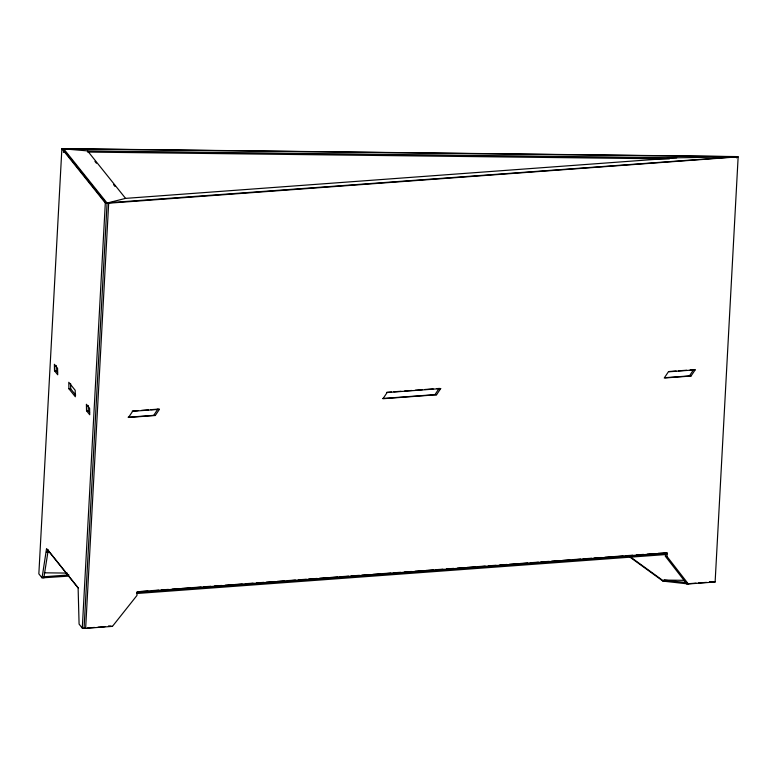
<?xml version="1.0" encoding="UTF-8"?>
<svg xmlns="http://www.w3.org/2000/svg" width="777" height="777" viewBox="0 0 777 777"><rect width="100%" height="100%" fill="white"/><g stroke="black" fill="none" stroke-linecap="round" stroke-linejoin="round"><path stroke-width="1.17" d="M628.904 556.371L662.966 581.118L688.335 583.964L715.122 581.992L738.15 156.847L676.67 157.799L87.548 150.884L61.878 148.718L38.85 573.863L42.055 577.865L68.813 576.107M63.452 152.438L63.646 148.805L62.675 148.66L735.586 156.556L736.557 156.711L736.499 157.886M42.055 577.865L46.562 548.552L78.118 587.966L79.089 624.116L82.284 628.117L85.645 628.34L112.432 626.369L136.937 595.483L137.131 591.948L667.181 552.923L666.987 556.449L688.335 583.964M68.881 574.931L43.901 576.767L43.833 577.952L48.271 549.815M87.48 152.059L87.548 150.884L125.573 198.378L676.68 157.799M82.284 628.117L105.313 202.972L61.878 148.718M84.071 628.204L107.08 203.059L63.646 148.805L736.557 156.711L105.313 202.972M85.645 628.34L108.673 203.195L738.15 156.847M667.569 581.313L663.937 581.274L663.995 580.089L684.576 580.332M696.085 583.138L686.751 583.828L665.403 556.313L665.598 552.777M686.761 583.828L686.829 582.643L663.995 580.089M128.088 417.239L153.71 415.355L157.857 409.158L159.44 409.304L155.293 415.491L128.506 417.463L132.653 411.276L159.44 409.304M382.585 398.494L434.965 394.638L439.112 388.451L440.695 388.587L436.557 394.774L382.983 398.727L387.121 392.531L440.695 388.587M664.986 377.7L689.442 375.903L693.589 369.716L695.172 369.852L691.025 376.039L664.238 378.01L668.385 371.824L695.172 369.852M125.573 198.378L107.08 203.059L108.673 203.195M132.236 411.052L138.053 410.625M141.55 410.363L148.543 409.848M150.864 409.673L157.857 409.158M386.732 392.307L391.491 391.958M393.871 391.783L401.019 391.258M404.594 390.996L411.732 390.472M415.306 390.209L422.445 389.675M424.825 389.5L433.158 388.888M436.732 388.626L439.112 388.451M669.133 371.513L676.116 370.998M678.447 370.823L686.596 370.231M690.093 369.969L693.589 369.716M140.656 591.443L147.902 590.908M151.534 590.637L158.79 590.102M161.208 589.928L168.454 589.393M172.086 589.121L179.341 588.587M181.76 588.412L190.219 587.791M192.638 587.606L201.097 586.985M203.516 586.81L210.771 586.276M214.394 586.004L221.649 585.469M225.281 585.207L232.527 584.673M234.945 584.498L242.201 583.964M245.833 583.692L253.079 583.158M256.711 582.896L263.966 582.361M266.385 582.177L274.844 581.555M277.263 581.381L284.518 580.846M288.141 580.574L295.396 580.04M299.019 579.778L306.274 579.244M308.692 579.059L317.152 578.438M319.57 578.263L326.826 577.729M330.458 577.457L337.704 576.923M340.122 576.748L348.591 576.126M351.01 575.951L359.469 575.32M361.888 575.145L369.143 574.611M372.766 574.349L380.021 573.814M382.439 573.63L390.899 573.008M393.317 572.834L400.573 572.299M404.195 572.027L411.451 571.493M415.083 571.231L422.338 570.697M425.961 570.425L433.216 569.891M435.635 569.716L442.89 569.182M446.513 568.919L453.768 568.385M457.391 568.113L464.646 567.579M467.064 567.404L475.524 566.783M477.942 566.598L485.198 566.064M488.82 565.802L496.076 565.267M499.708 564.996L506.963 564.461M509.372 564.287L516.627 563.752M520.26 563.48L527.515 562.946M531.138 562.684L538.393 562.15M540.811 561.975L549.271 561.344M551.689 561.169L558.945 560.635M562.567 560.372L569.823 559.838M573.455 559.566L580.701 559.032M583.119 558.857L591.588 558.236M594.007 558.051L601.252 557.517M604.885 557.255L612.14 556.721M614.558 556.536L623.018 555.914M625.436 555.74L632.692 555.205M636.314 554.933L643.57 554.399M647.192 554.137L654.448 553.603M658.08 553.331L666.909 552.942M136.645 592.336L666.86 553.292M136.577 593.521L666.792 554.477M87.548 627.952L94.551 627.437M98.038 627.175L105.031 626.66M108.518 626.408L112.432 626.369M698.397 582.964L706.565 582.371M710.052 582.109L715.122 581.992M88.695 152.078L669.337 158.896M44.328 572.814L67.308 573.086M662.966 581.118L666.588 581.167M710.139 581.672L713.529 581.856L709.906 581.808M54.516 370.765L57.721 374.767L57.576 368.288L54.38 364.287L54.516 370.765L56.294 370.852L57.566 372.455M68.92 388.762L75.33 396.756L75.184 390.277L68.784 382.284L68.92 388.762L70.697 388.85L75.68 395.075M86.529 410.751L89.734 414.753L89.598 408.275L86.393 404.273L86.529 410.751L88.306 410.848L89.588 412.441M46.377 552.088L48.145 552.175M108.459 626.068L110.858 626.233M689.442 375.903L691.025 376.039M434.965 394.638L436.557 394.774M153.71 415.355L155.293 415.491M665.403 556.313L666.987 556.449M629.875 556.526L663.937 581.274M94.94 161.373L96.435 163.238M113.578 184.654L115.074 186.519M63.588 149.99L106.274 203.302M48.291 550.495L78.244 587.907M88.189 405.448L88.306 410.848M70.581 383.45L70.697 388.85M56.177 365.452L56.294 370.852"/></g></svg>
